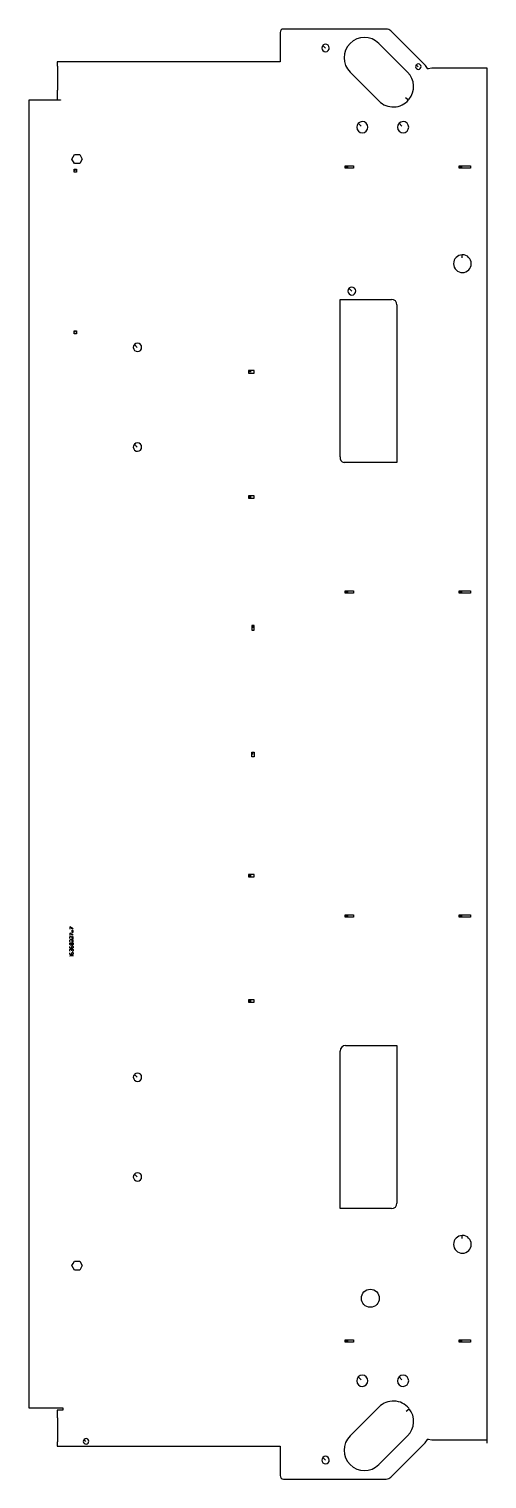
# Model space of a CAD drawing. Extents: x 923 to 1484, y 15 to 1790.
import ezdxf

# ---------------------------------------------------------------- set-up
doc = ezdxf.new("R2010")
doc.units = 0

msp = doc.modelspace()

# ---------------------------------------------------------------- linework, layer by layer
for p, q in [((1230.98, 1785.5), (1230.98, 1749.65)), ((1360.81, 1789.65), (1235.13, 1789.65)), ((1408.95, 1744.89), (1366.58, 1787.26)), ((1286.38, 1766.39), (1283.12, 1769.64)), ((1351.7, 1772.07), (1387.05, 1736.72)), ((1230.98, 1749.65), (957.91, 1749.65)), ((957.91, 1749.65), (957.91, 1744.35)), ((957.91, 1744.35), (958.41, 1744.35)), ((958.41, 1744.35), (958.41, 1714.65)), ((1400.02, 1743.49), (1397.65, 1745.86)), ((1411.35, 1741.18), (1408.95, 1744.89)), ((1416.59, 1741.85), (1412.26, 1740.81)), ((1484.23, 1741.85), (1416.59, 1741.85)), ((1484.23, 63.3), (1484.23, 1741.85)), ((1351.91, 1701.57), (1316.55, 1736.93)), ((958.41, 1714.65), (957.91, 1714.65)), ((957.91, 1714.65), (957.91, 1703.1)), ((1384.59, 1706.03), (1388.27, 1702.88)), ((962.13, 1702.65), (923.35, 1702.65)), ((923.35, 1702.65), (923.35, 102.35)), ((957.91, 1703.1), (962.13, 1703.1)), ((962.13, 1703.1), (962.13, 1702.65)), ((1329.96, 1670.81), (1326.53, 1674.24)), ((1379.96, 1670.81), (1376.53, 1674.24)), ((975.91, 1630.5), (977.49, 1633.25)), ((977.49, 1633.25), (979.08, 1636)), ((979.08, 1636), (985.43, 1636)), ((985.43, 1636), (988.61, 1630.5)), ((979.08, 1625), (975.91, 1630.5)), ((978.48, 1614.35), (978.48, 1618.25)), ((978.48, 1618.25), (979.93, 1618.25)), ((985.43, 1625), (979.08, 1625)), ((980.08, 1616.3), (980.08, 1618.25)), ((980.08, 1618.25), (981.38, 1618.25)), ((981.38, 1618.25), (981.38, 1614.35)), ((988.61, 1630.5), (985.43, 1625)), ((1310.35, 1621.05), (1310.35, 1622.35)), ((1310.35, 1622.35), (1320.55, 1622.35)), ((1314.2, 1621.05), (1310.35, 1621.05)), ((1310.35, 1619.45), (1310.35, 1620.9)), ((1320.55, 1619.45), (1310.35, 1619.45)), ((1320.55, 1622.35), (1320.55, 1619.45)), ((1450.15, 1621.05), (1450.15, 1622.35)), ((1450.15, 1622.35), (1463.85, 1622.35)), ((1454, 1621.05), (1450.15, 1621.05)), ((1450.15, 1619.45), (1450.15, 1620.9)), ((1463.85, 1619.45), (1450.15, 1619.45)), ((1463.85, 1622.35), (1463.85, 1619.45)), ((981.38, 1614.35), (978.48, 1614.35)), ((1453.93, 1509.5), (1453.93, 1513.35)), ((1304.28, 1265.99), (1304.28, 1458.85)), ((1304.28, 1458.85), (1335.63, 1458.85)), ((1318.52, 1468.89), (1315.09, 1472.32)), ((1335.63, 1458.85), (1367.13, 1458.85)), ((1373.98, 1452), (1373.98, 1259.15)), ((978.48, 1416.55), (978.48, 1420.45)), ((978.48, 1420.45), (979.93, 1420.45)), ((980.08, 1418.5), (980.08, 1420.45)), ((980.08, 1420.45), (981.38, 1420.45)), ((981.38, 1420.45), (981.38, 1416.55)), ((981.38, 1416.55), (978.48, 1416.55)), ((1055.95, 1400.07), (1052.52, 1403.5)), ((1198.94, 1371.6), (1192.24, 1371.6)), ((1192.24, 1371.6), (1192.24, 1370.12)), ((1195.59, 1369.97), (1192.24, 1369.97)), ((1192.24, 1369.97), (1192.24, 1368.65)), ((1192.24, 1368.65), (1198.94, 1368.65)), ((1198.94, 1368.65), (1198.94, 1371.6)), ((1055.95, 1278.07), (1052.52, 1281.5)), ((1373.98, 1259.15), (1309.14, 1259.15)), ((1198.94, 1218.35), (1192.24, 1218.35)), ((1192.24, 1218.35), (1192.24, 1216.87)), ((1195.59, 1216.72), (1192.24, 1216.72)), ((1192.24, 1216.72), (1192.24, 1215.4)), ((1192.24, 1215.4), (1198.94, 1215.4)), ((1198.94, 1215.4), (1198.94, 1218.35)), ((1310.35, 1101.05), (1310.35, 1102.35)), ((1310.35, 1102.35), (1320.55, 1102.35)), ((1314.2, 1101.05), (1310.35, 1101.05)), ((1310.35, 1099.45), (1310.35, 1100.9)), ((1320.55, 1102.35), (1320.55, 1099.45)), ((1450.15, 1101.05), (1450.15, 1102.35)), ((1450.15, 1102.35), (1463.85, 1102.35)), ((1454, 1101.05), (1450.15, 1101.05)), ((1450.15, 1099.45), (1450.15, 1100.9)), ((1463.85, 1102.35), (1463.85, 1099.45)), ((1320.55, 1099.45), (1310.35, 1099.45)), ((1463.85, 1099.45), (1450.15, 1099.45)), ((1197.34, 1059.85), (1196.04, 1059.85)), ((1196.04, 1059.85), (1196.04, 1054.15)), ((1196.04, 1054.15), (1198.94, 1054.15)), ((1197.34, 1057), (1197.34, 1059.85)), ((1198.94, 1059.85), (1197.49, 1059.85)), ((1198.94, 1054.15), (1198.94, 1059.85)), ((1196.04, 899.15), (1196.04, 904.85)), ((1196.04, 904.85), (1197.49, 904.85)), ((1198.94, 899.15), (1196.04, 899.15)), ((1197.64, 902), (1197.64, 904.85)), ((1197.64, 904.85), (1198.94, 904.85)), ((1198.94, 904.85), (1198.94, 899.15)), ((1198.94, 755.1), (1192.24, 755.1)), ((1192.24, 755.1), (1192.24, 753.62)), ((1195.59, 753.47), (1192.24, 753.47)), ((1192.24, 753.47), (1192.24, 752.15)), ((1192.24, 752.15), (1198.94, 752.15)), ((1198.94, 752.15), (1198.94, 755.1)), ((1310.35, 704.25), (1310.35, 705.55)), ((1310.35, 705.55), (1320.55, 705.55)), ((1314.2, 704.25), (1310.35, 704.25)), ((1310.35, 702.65), (1310.35, 704.1)), ((1320.55, 702.65), (1310.35, 702.65)), ((1320.55, 705.55), (1320.55, 702.65)), ((1450.15, 704.25), (1450.15, 705.55)), ((1450.15, 705.55), (1463.85, 705.55)), ((1454, 704.25), (1450.15, 704.25)), ((1450.15, 702.65), (1450.15, 704.1)), ((1463.85, 702.65), (1450.15, 702.65)), ((1463.85, 705.55), (1463.85, 702.65)), ((977.4, 688.54), (973.4, 690.83)), ((973.4, 690.83), (973.4, 687.97)), ((977.4, 680.83), (973.4, 683.11)), ((973.4, 683.11), (973.4, 680.26)), ((973.4, 678.68), (973.98, 679.26)), ((973.4, 676.97), (973.4, 678.68)), ((973.98, 676.4), (973.4, 676.97)), ((973.4, 674.83), (973.98, 675.4)), ((973.4, 673.11), (973.4, 674.83)), ((973.98, 679.26), (975.12, 679.26)), ((973.98, 675.4), (975.12, 675.4)), ((975.12, 679.26), (975.69, 678.68)), ((975.12, 675.4), (975.69, 674.83)), ((975.69, 688.54), (975.69, 690.26)), ((976.26, 686.97), (975.69, 686.4)), ((975.69, 686.4), (975.69, 684.68)), ((975.69, 684.68), (976.26, 684.11)), ((975.69, 680.83), (975.69, 682.54)), ((975.69, 678.68), (975.69, 676.97)), ((975.69, 676.97), (976.26, 676.4)), ((975.69, 674.83), (975.69, 673.11)), ((976.83, 686.97), (976.26, 686.97)), ((976.26, 684.11), (976.83, 684.11)), ((976.26, 676.4), (977.4, 676.4)), ((977.4, 686.4), (976.83, 686.97)), ((976.83, 684.11), (977.4, 684.68)), ((977.4, 678.68), (976.83, 679.26)), ((977.4, 674.83), (976.83, 675.4)), ((977.4, 684.68), (977.4, 686.4)), ((977.4, 676.4), (977.4, 678.68)), ((977.4, 672.54), (977.4, 674.83)), ((973.98, 672.54), (973.4, 673.11)), ((973.4, 670.97), (973.98, 671.54)), ((973.4, 669.26), (973.4, 670.97)), ((973.4, 670.97), (977.4, 669.26)), ((973.98, 668.68), (973.4, 669.26)), ((973.4, 665.4), (973.4, 667.11)), ((973.98, 664.83), (973.4, 665.4)), ((973.4, 663.26), (973.98, 663.83)), ((973.4, 661.54), (973.4, 663.26)), ((973.98, 660.97), (973.4, 661.54)), ((973.4, 657.68), (973.4, 659.4)), ((973.98, 657.11), (973.4, 657.68)), ((973.98, 671.54), (976.83, 671.54)), ((976.83, 668.68), (973.98, 668.68)), ((976.83, 664.83), (973.98, 664.83)), ((973.98, 663.83), (975.12, 663.83)), ((976.83, 657.11), (973.98, 657.11)), ((975.12, 663.83), (975.69, 663.26)), ((975.69, 673.11), (976.26, 672.54)), ((975.69, 667.11), (976.26, 667.68)), ((975.69, 664.83), (975.69, 667.11)), ((975.69, 663.26), (976.26, 663.83)), ((975.69, 661.54), (975.69, 663.26)), ((975.69, 659.4), (976.26, 659.97)), ((975.69, 657.11), (975.69, 659.4)), ((976.26, 672.54), (977.4, 672.54)), ((976.26, 667.68), (976.83, 667.68)), ((976.26, 663.83), (976.83, 663.83)), ((976.26, 659.97), (976.83, 659.97)), ((976.83, 671.54), (977.4, 670.97)), ((977.4, 669.26), (976.83, 668.68)), ((976.83, 667.68), (977.4, 667.11)), ((977.4, 665.4), (976.83, 664.83)), ((976.83, 663.83), (977.4, 663.26)), ((977.4, 661.54), (976.83, 660.97)), ((976.83, 659.97), (977.4, 659.4)), ((977.4, 657.68), (976.83, 657.11)), ((977.4, 670.97), (977.4, 669.26)), ((977.4, 667.11), (977.4, 665.4)), ((977.4, 663.26), (977.4, 661.54)), ((977.4, 659.4), (977.4, 657.68)), ((977.4, 655.7), (973.4, 655.7)), ((973.4, 655.7), (973.81, 655.29)), ((977.4, 655.29), (977.4, 656.11)), ((1198.94, 601.85), (1192.24, 601.85)), ((1192.24, 601.85), (1192.24, 600.37)), ((1195.59, 600.22), (1192.24, 600.22)), ((1192.24, 600.22), (1192.24, 598.9)), ((1192.24, 598.9), (1198.94, 598.9)), ((1198.94, 598.9), (1198.94, 601.85)), ((1304.28, 346.15), (1304.28, 539)), ((1311.13, 545.85), (1342.63, 545.85)), ((1342.63, 545.85), (1373.98, 545.85)), ((1373.98, 545.85), (1373.98, 353)), ((1055.95, 507.07), (1052.52, 510.5)), ((1055.95, 385.07), (1052.52, 388.5)), ((1367.13, 346.15), (1304.28, 346.15)), ((1453.93, 309.5), (1453.93, 313.35)), ((975.91, 276.5), (977.49, 279.25)), ((979.08, 271), (975.91, 276.5)), ((977.49, 279.25), (979.08, 282)), ((979.08, 282), (985.43, 282)), ((985.43, 271), (979.08, 271)), ((985.43, 282), (988.61, 276.5)), ((988.61, 276.5), (985.43, 271)), ((1310.35, 184.25), (1310.35, 185.55)), ((1310.35, 185.55), (1320.55, 185.55)), ((1314.2, 184.25), (1310.35, 184.25)), ((1310.35, 182.65), (1310.35, 184.1)), ((1320.55, 182.65), (1310.35, 182.65)), ((1320.55, 185.55), (1320.55, 182.65)), ((1450.15, 184.25), (1450.15, 185.55)), ((1450.15, 185.55), (1463.85, 185.55)), ((1454, 184.25), (1450.15, 184.25)), ((1450.15, 182.65), (1450.15, 184.1)), ((1463.85, 182.65), (1450.15, 182.65)), ((1463.85, 185.55), (1463.85, 182.65)), ((1329.96, 136.81), (1326.53, 140.24)), ((1379.96, 136.81), (1376.53, 140.24)), ((923.35, 102.35), (964.61, 102.35)), ((964.61, 99.65), (957.91, 99.65)), ((957.91, 99.65), (957.91, 90.35)), ((957.91, 90.35), (958.41, 90.35)), ((958.41, 90.35), (958.41, 60.65)), ((964.61, 102.35), (964.61, 99.65)), ((1316.55, 68.07), (1351.91, 103.43)), ((1385.13, 98.31), (1388.9, 101.36)), ((958.41, 60.65), (957.91, 60.65)), ((957.91, 60.65), (957.91, 55.35)), ((957.91, 55.35), (1230.98, 55.35)), ((993.15, 61.39), (990.78, 63.76)), ((1230.98, 55.35), (1230.98, 19.5)), ((1387.05, 68.28), (1351.7, 32.93)), ((1366.58, 17.74), (1408.35, 59.51)), ((1408.35, 59.51), (1411.34, 63.85)), ((1412.24, 64.19), (1416.59, 63.15)), ((1416.59, 63.15), (1484.08, 63.15)), ((1484.23, 59.3), (1484.23, 63.3)), ((1286.38, 38.39), (1283.12, 41.64)), ((1235.13, 15.35), (1360.81, 15.35))]:
    msp.add_line(p, q)
msp.add_circle((1341.33, 236.5), 11)
for centre, radius, start, end in [((1235.13, 1785.5), 4.15, 90, 180), ((1334.13, 1754.5), 24.85, 45, 224.9837), ((1360.81, 1781.5), 8.15, 44.95031, 90), ((1286.48, 1766.5), 4.6, 136.9385, 135), ((1400.13, 1743.6), 3.36, 137.65739, 135), ((1412.06, 1741.64), 0.854, 212.93869, 283.54794), ((1369.48, 1719.14), 24.85, 320.63434, 45.0163), ((1369.48, 1719.14), 24.85, 225, 319.1286), ((1331.48, 1669.5), 6.85, 136.24151, 135), ((1381.48, 1669.5), 6.85, 136.24151, 135), ((1454.08, 1502.5), 10.85, 90.79206, 90), ((1318.63, 1469), 4.85, 136.83684, 135), ((1367.13, 1452), 6.85, 0, 90), ((1056.23, 1400), 5.1, 136.66834, 134.92053), ((1056.23, 1278), 5.1, 136.66834, 134.92053), ((1310.13, 1265), 5.93, 170.3948, 260.3948), ((1311.13, 539), 6.85, 90, 180), ((1056.23, 507), 5.1, 136.66834, 134.92053), ((1056.23, 385), 5.1, 136.66834, 134.92053), ((1367.13, 353), 6.85, 270, 0), ((1454.08, 302.5), 10.85, 90.79206, 90), ((1331.48, 135.5), 6.85, 136.24151, 135), ((1381.48, 135.5), 6.85, 136.24151, 135), ((1369.48, 85.86), 24.85, 40.08605, 135), ((1369.48, 85.86), 24.85, 314.9837, 38.59499), ((993.26, 61.5), 3.36, 137.65739, 135), ((1334.13, 50.5), 24.85, 135.0163, 315), ((1412.04, 63.37), 0.849, 76.29304, 145.56101), ((1286.48, 38.5), 4.6, 136.9385, 135), ((1235.13, 19.5), 4.15, 180, 270), ((1360.81, 23.5), 8.15, 270, 315.04969)]:
    msp.add_arc(centre, radius, start, end)

doc.saveas('drawing.dxf')
